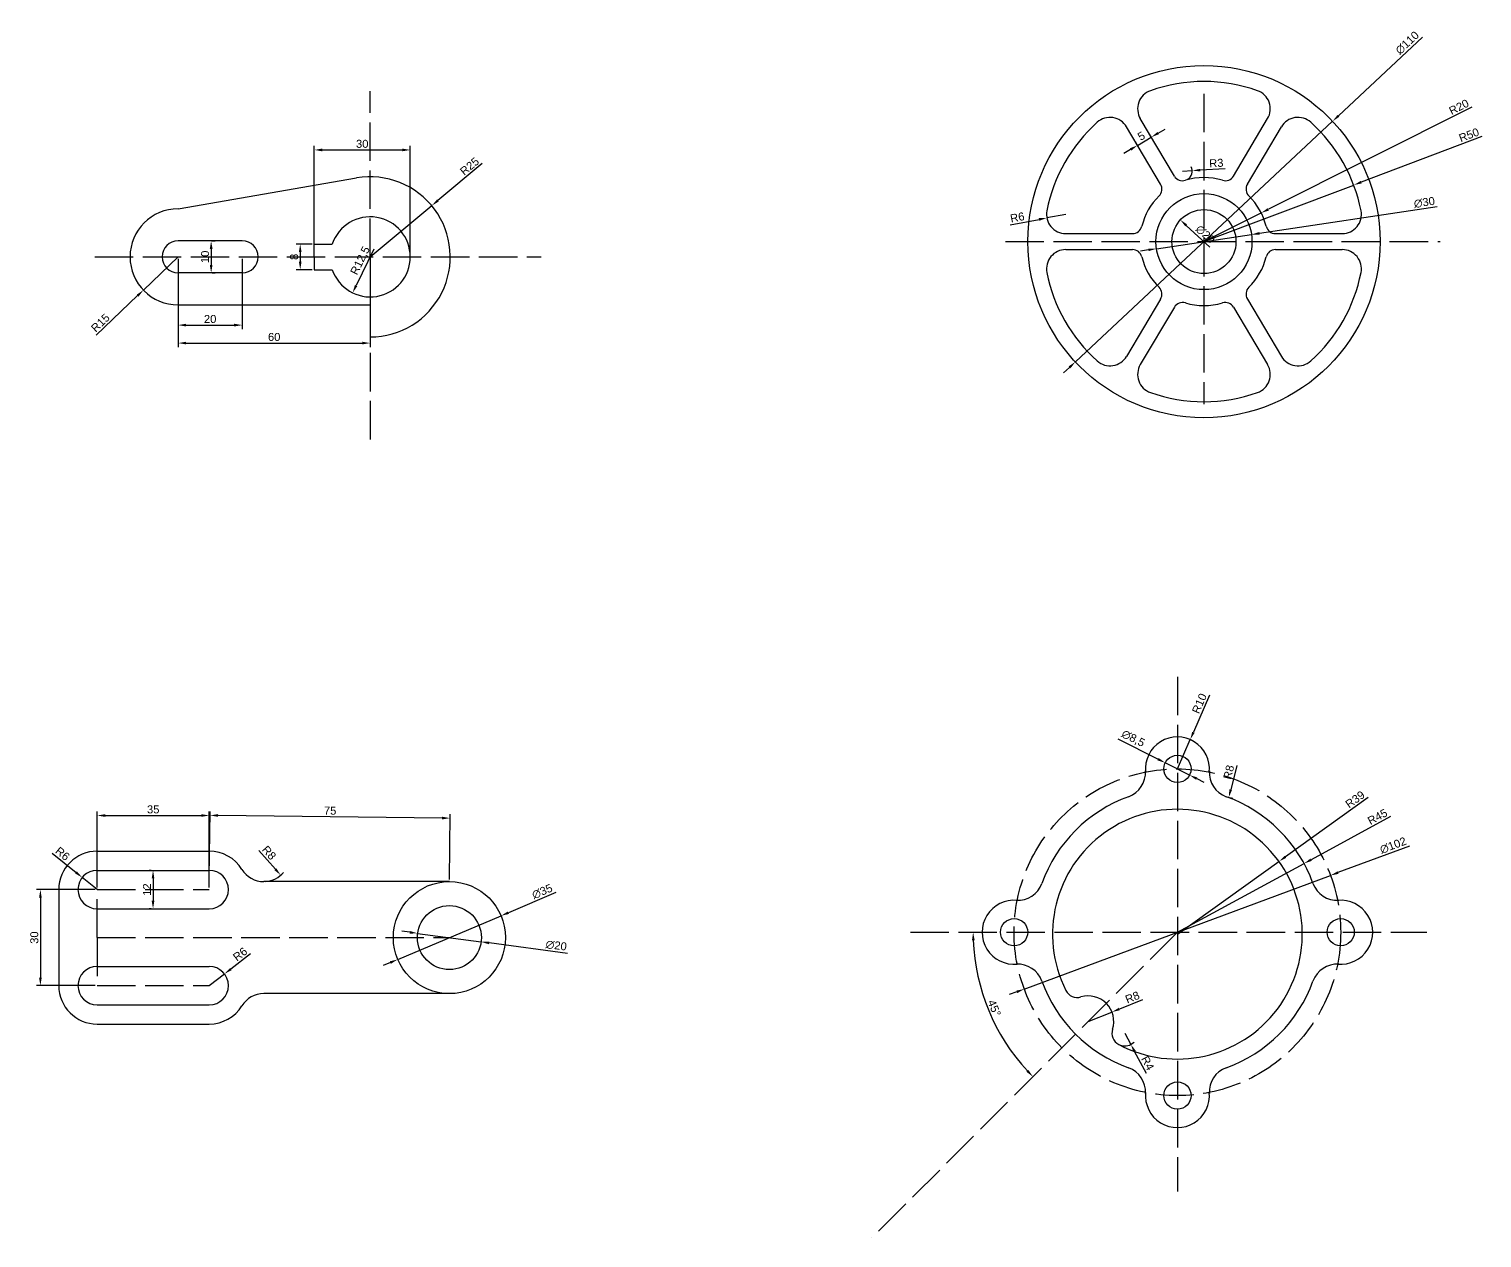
# Model space of a CAD drawing. Header units: millimetres. Extents: x 721 to 8170, y 1595 to 4606.
# Drawn here: x 2637.5 to 3091.3, y 1937.4 to 2314.9 of the extents above; entities that cross this region are included whole.
import ezdxf

# ---------------------------------------------------------------- set-up
doc = ezdxf.new("R2010")
doc.units = ezdxf.units.MM
doc.linetypes.add('ACAD_ISO02W100', pattern=[15, 12, -3])
doc.layers.get('0').update_dxf_attribs({"color": 255})
doc.layers.add('kesikli', color=50, linetype='ACAD_ISO02W100')
doc.styles.get("Standard").update_dxf_attribs({"font": 'arial.ttf'})
doc.dimstyles.new('ISO-25', dxfattribs={"dimtxt": 2.5, "dimasz": 2.5, "dimexe": 1.25, "dimexo": 0.625, "dimtad": 1, "dimtxsty": 'Standard', "dimcen": 2.5, "dimadec": 0, "dimazin": 0, "dimtfac": 1, "dimtmove": 0, "dimatfit": 3, "dimfxl": 1, "dimarcsym": 0})

# ---------------------------------------------------------------- blocks, each defined once
blk = doc.blocks.new('*D149')
at = {"color": 0, "lineweight": -2, "transparency": 16777216}
for p, q in [((2779.11, 2272.91), (2765.23, 2261.36)), ((2744.1, 2243.77), (2763.31, 2259.76))]:
    blk.add_line(p, q, dxfattribs=at)
at = {"color": 0, "transparency": 16777216}
blk.add_solid([(2764.97, 2261.68), (2765.5, 2261.04), (2763.31, 2259.76)], dxfattribs=at)
at = {"layer": 'Defpoints', "color": 0, "transparency": 16777216}
for p in [(2763.31, 2259.76), (2744.1, 2243.77)]:
    blk.add_point(p, dxfattribs=at)
at = {"color": 0, "transparency": 16777216, "insert": (2775.11, 2272.06), "char_height": 2.5, "attachment_point": 5, "rotation": 39.7723}
blk.add_mtext('R25', dxfattribs=at)
blk = doc.blocks.new('*D150')
at = {"color": 0, "lineweight": -2, "transparency": 16777216}
for p, q in [((2726.6, 2244.37), (2726.6, 2278.41)), ((2756.6, 2244.41), (2756.6, 2278.41)), ((2729.1, 2277.16), (2754.1, 2277.16))]:
    blk.add_line(p, q, dxfattribs=at)
at = {"color": 0, "transparency": 16777216}
for points in [[(2729.1, 2277.58), (2729.1, 2276.74), (2726.6, 2277.16)], [(2754.1, 2277.58), (2754.1, 2276.74), (2756.6, 2277.16)]]:
    blk.add_solid(points, dxfattribs=at)
at = {"layer": 'Defpoints', "color": 0, "transparency": 16777216}
for p in [(2756.6, 2277.16), (2726.6, 2243.75), (2756.6, 2243.79)]:
    blk.add_point(p, dxfattribs=at)
at = {"color": 0, "transparency": 16777216, "insert": (2741.6, 2279.06), "char_height": 2.5, "attachment_point": 5}
blk.add_mtext('30', dxfattribs=at)
blk = doc.blocks.new('*D151')
at = {"color": 0, "lineweight": -2, "transparency": 16777216}
for p, q in [((2684.1, 2243.77), (2673.26, 2233.4)), ((2658.52, 2219.3), (2671.45, 2231.67))]:
    blk.add_line(p, q, dxfattribs=at)
at = {"color": 0, "transparency": 16777216}
blk.add_solid([(2671.16, 2231.97), (2671.74, 2231.37), (2673.26, 2233.4)], dxfattribs=at)
at = {"layer": 'Defpoints', "color": 0, "transparency": 16777216}
for p in [(2684.1, 2243.77), (2673.26, 2233.4)]:
    blk.add_point(p, dxfattribs=at)
at = {"color": 0, "transparency": 16777216, "insert": (2659.82, 2223.18), "char_height": 2.5, "attachment_point": 5, "rotation": 43.7325}
blk.add_mtext('R15', dxfattribs=at)
blk = doc.blocks.new('*D152')
at = {"color": 0, "lineweight": -2, "transparency": 16777216}
for p, q in [((2694.42, 2246.27), (2694.42, 2241.27)), ((2694.72, 2248.77), (2695.67, 2248.77)), ((2694.72, 2238.77), (2695.67, 2238.77))]:
    blk.add_line(p, q, dxfattribs=at)
at = {"color": 0, "transparency": 16777216}
for points in [[(2694, 2246.27), (2694.84, 2246.27), (2694.42, 2248.77)], [(2694, 2241.27), (2694.84, 2241.27), (2694.42, 2238.77)]]:
    blk.add_solid(points, dxfattribs=at)
at = {"layer": 'Defpoints', "color": 0, "transparency": 16777216}
for p in [(2694.1, 2248.77), (2694.1, 2238.77), (2694.42, 2238.77)]:
    blk.add_point(p, dxfattribs=at)
at = {"color": 0, "transparency": 16777216, "insert": (2692.52, 2243.77), "char_height": 2.5, "attachment_point": 5, "rotation": 90}
blk.add_mtext('10', dxfattribs=at)
blk = doc.blocks.new('*D153')
at = {"color": 0, "lineweight": -2, "transparency": 16777216}
blk.add_line((2745.27, 2246.15), (2739.69, 2234.79), dxfattribs=at)
at = {"color": 0, "transparency": 16777216}
blk.add_solid([(2739.32, 2234.98), (2740.06, 2234.61), (2738.59, 2232.55)], dxfattribs=at)
at = {"layer": 'Defpoints', "color": 0, "transparency": 16777216}
for p in [(2744.1, 2243.77), (2738.59, 2232.55)]:
    blk.add_point(p, dxfattribs=at)
at = {"color": 0, "transparency": 16777216, "insert": (2741.12, 2242.53), "char_height": 2.5, "attachment_point": 5, "rotation": 63.8486}
blk.add_mtext('R12,5', dxfattribs=at)
blk = doc.blocks.new('*D154')
at = {"color": 0, "lineweight": -2, "transparency": 16777216}
for p, q in [((2725.97, 2247.77), (2720.98, 2247.77)), ((2722.23, 2245.27), (2722.23, 2242.27)), ((2725.97, 2239.77), (2720.98, 2239.77))]:
    blk.add_line(p, q, dxfattribs=at)
at = {"color": 0, "transparency": 16777216}
for points in [[(2721.82, 2245.27), (2722.65, 2245.27), (2722.23, 2247.77)], [(2721.82, 2242.27), (2722.65, 2242.27), (2722.23, 2239.77)]]:
    blk.add_solid(points, dxfattribs=at)
at = {"layer": 'Defpoints', "color": 0, "transparency": 16777216}
for p in [(2726.6, 2247.77), (2722.23, 2239.77), (2726.6, 2239.77)]:
    blk.add_point(p, dxfattribs=at)
at = {"color": 0, "transparency": 16777216, "insert": (2720.33, 2243.77), "char_height": 2.5, "attachment_point": 5, "rotation": 90}
blk.add_mtext('8', dxfattribs=at)
blk = doc.blocks.new('*D155')
at = {"color": 0, "lineweight": -2, "transparency": 16777216}
for p, q in [((2684.1, 2243.15), (2684.1, 2221.21)), ((2704.1, 2243.15), (2704.1, 2221.21)), ((2686.6, 2222.46), (2701.6, 2222.46))]:
    blk.add_line(p, q, dxfattribs=at)
at = {"color": 0, "transparency": 16777216}
for points in [[(2686.6, 2222.88), (2686.6, 2222.04), (2684.1, 2222.46)], [(2701.6, 2222.88), (2701.6, 2222.04), (2704.1, 2222.46)]]:
    blk.add_solid(points, dxfattribs=at)
at = {"layer": 'Defpoints', "color": 0, "transparency": 16777216}
for p in [(2684.1, 2243.77), (2704.1, 2243.77), (2704.1, 2222.46)]:
    blk.add_point(p, dxfattribs=at)
at = {"color": 0, "transparency": 16777216, "insert": (2694.1, 2224.36), "char_height": 2.5, "attachment_point": 5}
blk.add_mtext('20', dxfattribs=at)
blk = doc.blocks.new('*D156')
at = {"color": 0, "lineweight": -2, "transparency": 16777216}
for p, q in [((2684.1, 2243.15), (2684.1, 2215.6)), ((2744.1, 2243.15), (2744.1, 2215.6)), ((2686.6, 2216.85), (2741.6, 2216.85))]:
    blk.add_line(p, q, dxfattribs=at)
at = {"color": 0, "transparency": 16777216}
for points in [[(2686.6, 2217.27), (2686.6, 2216.44), (2684.1, 2216.85)], [(2741.6, 2217.27), (2741.6, 2216.44), (2744.1, 2216.85)]]:
    blk.add_solid(points, dxfattribs=at)
at = {"layer": 'Defpoints', "color": 0, "transparency": 16777216}
for p in [(2684.1, 2243.77), (2744.1, 2243.77), (2744.1, 2216.85)]:
    blk.add_point(p, dxfattribs=at)
at = {"color": 0, "transparency": 16777216, "insert": (2714.1, 2218.75), "char_height": 2.5, "attachment_point": 5}
blk.add_mtext('60', dxfattribs=at)
blk = doc.blocks.new('*D157')
at = {"color": 0, "lineweight": -2, "transparency": 16777216}
for p, q in [((3072.79, 2312.41), (3046.49, 2287.81)), ((2964.32, 2210.97), (3044.66, 2286.1)), ((2962.5, 2209.26), (2960.67, 2207.55))]:
    blk.add_line(p, q, dxfattribs=at)
at = {"color": 0, "transparency": 16777216}
for points in [[(3046.2, 2288.11), (3046.77, 2287.51), (3044.66, 2286.1)], [(2962.21, 2209.56), (2962.78, 2208.95), (2964.32, 2210.97)]]:
    blk.add_solid(points, dxfattribs=at)
at = {"layer": 'Defpoints', "color": 0, "transparency": 16777216}
for p in [(3044.66, 2286.1), (2964.32, 2210.97)]:
    blk.add_point(p, dxfattribs=at)
at = {"color": 0, "transparency": 16777216, "insert": (3067.98, 2310.61), "char_height": 2.5, "attachment_point": 5, "rotation": 43.0831}
blk.add_mtext('∅110', dxfattribs=at)
blk = doc.blocks.new('*D158')
at = {"color": 0, "lineweight": -2, "transparency": 16777216}
for p, q in [((3077.34, 2259.36), (3021.8, 2251.11)), ((2989.65, 2246.33), (3019.33, 2250.74)), ((2987.18, 2245.96), (2984.71, 2245.59))]:
    blk.add_line(p, q, dxfattribs=at)
at = {"color": 0, "transparency": 16777216}
for points in [[(3021.74, 2251.52), (3021.86, 2250.69), (3019.33, 2250.74)], [(2987.12, 2246.37), (2987.24, 2245.55), (2989.65, 2246.33)]]:
    blk.add_solid(points, dxfattribs=at)
at = {"layer": 'Defpoints', "color": 0, "transparency": 16777216}
for p in [(3019.33, 2250.74), (2989.65, 2246.33)]:
    blk.add_point(p, dxfattribs=at)
at = {"color": 0, "transparency": 16777216, "insert": (3073.32, 2260.76), "char_height": 2.5, "attachment_point": 5, "rotation": 8.4525}
blk.add_mtext('∅30', dxfattribs=at)
blk = doc.blocks.new('*D159')
at = {"color": 0, "lineweight": -2, "transparency": 16777216}
for p, q in [((3091.31, 2281.33), (3053.61, 2267.09)), ((3004.49, 2248.53), (3051.27, 2266.2))]:
    blk.add_line(p, q, dxfattribs=at)
at = {"color": 0, "transparency": 16777216}
blk.add_solid([(3053.46, 2267.48), (3053.75, 2266.7), (3051.27, 2266.2)], dxfattribs=at)
at = {"layer": 'Defpoints', "color": 0, "transparency": 16777216}
for p in [(3051.27, 2266.2), (3004.49, 2248.53)]:
    blk.add_point(p, dxfattribs=at)
at = {"color": 0, "transparency": 16777216, "insert": (3087.26, 2281.83), "char_height": 2.5, "attachment_point": 5, "rotation": 20.6921}
blk.add_mtext('R50', dxfattribs=at)
blk = doc.blocks.new('*D160')
at = {"color": 0, "lineweight": -2, "transparency": 16777216}
for p, q in [((2990.19, 2282.42), (2992.34, 2283.7)), ((2983.81, 2278.49), (2983.11, 2279.67)), ((2983.74, 2278.6), (2988.04, 2281.15)), ((2988.11, 2281.04), (2987.41, 2282.22)), ((2981.59, 2277.32), (2979.44, 2276.04))]:
    blk.add_line(p, q, dxfattribs=at)
at = {"color": 0, "transparency": 16777216}
for points in [[(2989.98, 2282.78), (2990.41, 2282.07), (2988.04, 2281.15)], [(2981.38, 2277.68), (2981.81, 2276.96), (2983.74, 2278.6)]]:
    blk.add_solid(points, dxfattribs=at)
at = {"layer": 'Defpoints', "color": 0, "transparency": 16777216}
for p in [(2984.13, 2277.95), (2988.04, 2281.15), (2988.43, 2280.5)]:
    blk.add_point(p, dxfattribs=at)
at = {"color": 0, "transparency": 16777216, "insert": (2984.93, 2281.5), "char_height": 2.5, "attachment_point": 5, "rotation": 30.6873}
blk.add_mtext('5', dxfattribs=at)
blk = doc.blocks.new('*D161')
at = {"color": 0, "lineweight": -2, "transparency": 16777216}
for p, q in [((2997.82, 2270.55), (3000.82, 2270.72)), ((3011.08, 2271.3), (3003.32, 2270.86))]:
    blk.add_line(p, q, dxfattribs=at)
blk.add_arc((2997.82, 2270.55), 3, 298.7887, 27.1095, dxfattribs=at)
at = {"color": 0, "transparency": 16777216}
blk.add_solid([(3003.29, 2271.27), (3003.34, 2270.44), (3000.82, 2270.72)], dxfattribs=at)
at = {"layer": 'Defpoints', "color": 0, "transparency": 16777216}
for p in [(2997.82, 2270.55), (3000.82, 2270.72)]:
    blk.add_point(p, dxfattribs=at)
at = {"color": 0, "transparency": 16777216, "insert": (3008.34, 2273.05), "char_height": 2.5, "attachment_point": 5, "rotation": 3.2362}
blk.add_mtext('R3', dxfattribs=at)
blk = doc.blocks.new('*D162')
at = {"color": 0, "lineweight": -2, "transparency": 16777216}
for p, q in [((2943.96, 2253.75), (2952.97, 2255.46)), ((2961.32, 2257.03), (2955.42, 2255.92))]:
    blk.add_line(p, q, dxfattribs=at)
at = {"color": 0, "transparency": 16777216}
blk.add_solid([(2952.89, 2255.87), (2953.05, 2255.05), (2955.42, 2255.92)], dxfattribs=at)
at = {"layer": 'Defpoints', "color": 0, "transparency": 16777216}
for p in [(2955.42, 2255.92), (2961.32, 2257.03)]:
    blk.add_point(p, dxfattribs=at)
at = {"color": 0, "transparency": 16777216, "insert": (2946.2, 2256.11), "char_height": 2.5, "attachment_point": 5, "rotation": 10.7022}
blk.add_mtext('R6', dxfattribs=at)
blk = doc.blocks.new('*D163')
at = {"color": 0, "lineweight": -2, "transparency": 16777216}
blk.add_line((3006.37, 2246.82), (2998.96, 2253.6), dxfattribs=at)
at = {"color": 0, "transparency": 16777216}
blk.add_solid([(2999.24, 2253.91), (2998.68, 2253.29), (2997.12, 2255.29)], dxfattribs=at)
at = {"layer": 'Defpoints', "color": 0, "transparency": 16777216}
for p in [(2997.12, 2255.29), (3011.86, 2241.78)]:
    blk.add_point(p, dxfattribs=at)
at = {"color": 0, "transparency": 16777216, "insert": (3004.92, 2250.82), "char_height": 2.5, "attachment_point": 5, "rotation": 317.4985}
blk.add_mtext('∅20', dxfattribs=at)
blk = doc.blocks.new('*D164')
at = {"color": 0, "lineweight": -2, "transparency": 16777216}
for p, q in [((3088.18, 2290.48), (3024.61, 2258.62)), ((3004.49, 2248.53), (3022.37, 2257.5))]:
    blk.add_line(p, q, dxfattribs=at)
at = {"color": 0, "transparency": 16777216}
blk.add_solid([(3024.42, 2258.99), (3024.79, 2258.24), (3022.37, 2257.5)], dxfattribs=at)
at = {"layer": 'Defpoints', "color": 0, "transparency": 16777216}
for p in [(3022.37, 2257.5), (3004.49, 2248.53)]:
    blk.add_point(p, dxfattribs=at)
at = {"color": 0, "transparency": 16777216, "insert": (3084.11, 2290.57), "char_height": 2.5, "attachment_point": 5, "rotation": 26.6218}
blk.add_mtext('R20', dxfattribs=at)
blk = doc.blocks.new('*D165')
at = {"color": 0, "lineweight": -2, "transparency": 16777216}
for p, q in [((2802.07, 2045.23), (2787.25, 2038.97)), ((2752.7, 2024.38), (2784.95, 2038)), ((2750.4, 2023.41), (2748.1, 2022.44))]:
    blk.add_line(p, q, dxfattribs=at)
at = {"color": 0, "transparency": 16777216}
for points in [[(2787.09, 2039.35), (2787.41, 2038.58), (2784.95, 2038)], [(2750.24, 2023.79), (2750.56, 2023.03), (2752.7, 2024.38)]]:
    blk.add_solid(points, dxfattribs=at)
at = {"layer": 'Defpoints', "color": 0, "transparency": 16777216}
for p in [(2784.95, 2038), (2752.7, 2024.38)]:
    blk.add_point(p, dxfattribs=at)
at = {"color": 0, "transparency": 16777216, "insert": (2797.82, 2045.57), "char_height": 2.5, "attachment_point": 5, "rotation": 22.8894}
blk.add_mtext('∅35', dxfattribs=at)
blk = doc.blocks.new('*D166')
at = {"color": 0, "lineweight": -2, "transparency": 16777216}
for p, q in [((2756.43, 2032.85), (2753.96, 2033.18)), ((2758.91, 2032.52), (2778.74, 2029.86)), ((2805.67, 2026.26), (2781.21, 2029.53))]:
    blk.add_line(p, q, dxfattribs=at)
at = {"color": 0, "transparency": 16777216}
for points in [[(2756.49, 2033.26), (2756.38, 2032.44), (2758.91, 2032.52)], [(2781.27, 2029.94), (2781.16, 2029.12), (2778.74, 2029.86)]]:
    blk.add_solid(points, dxfattribs=at)
at = {"layer": 'Defpoints', "color": 0, "transparency": 16777216}
for p in [(2758.91, 2032.52), (2778.74, 2029.86)]:
    blk.add_point(p, dxfattribs=at)
at = {"color": 0, "transparency": 16777216, "insert": (2802.19, 2028.71), "char_height": 2.5, "attachment_point": 5, "rotation": 352.3727}
blk.add_mtext('∅20', dxfattribs=at)
blk = doc.blocks.new('*D167')
at = {"color": 0, "lineweight": -2, "transparency": 16777216}
for p, q in [((2693.84, 2050.18), (2694.07, 2070.61)), ((2766.55, 2068.52), (2696.56, 2069.33)), ((2768.83, 2049.31), (2769.07, 2069.75))]:
    blk.add_line(p, q, dxfattribs=at)
at = {"color": 0, "transparency": 16777216}
for points in [[(2696.56, 2069.75), (2696.55, 2068.91), (2694.06, 2069.36)], [(2766.56, 2068.94), (2766.55, 2068.11), (2769.05, 2068.5)]]:
    blk.add_solid(points, dxfattribs=at)
at = {"layer": 'Defpoints', "color": 0, "transparency": 16777216}
for p in [(2694.06, 2069.36), (2693.83, 2049.55), (2768.82, 2048.69)]:
    blk.add_point(p, dxfattribs=at)
at = {"color": 0, "transparency": 16777216, "insert": (2731.58, 2070.82), "char_height": 2.5, "attachment_point": 5, "rotation": 359.3392}
blk.add_mtext('75', dxfattribs=at)
blk = doc.blocks.new('*D168')
at = {"color": 0, "lineweight": -2, "transparency": 16777216}
for p, q in [((2658.82, 2046.81), (2658.82, 2070.57)), ((2661.32, 2069.32), (2691.32, 2069.32)), ((2693.82, 2046.81), (2693.82, 2070.57))]:
    blk.add_line(p, q, dxfattribs=at)
at = {"color": 0, "transparency": 16777216}
for points in [[(2661.32, 2069.74), (2661.32, 2068.9), (2658.82, 2069.32)], [(2691.32, 2069.74), (2691.32, 2068.9), (2693.82, 2069.32)]]:
    blk.add_solid(points, dxfattribs=at)
at = {"layer": 'Defpoints', "color": 0, "transparency": 16777216}
for p in [(2693.82, 2069.32), (2658.82, 2046.19), (2693.82, 2046.19)]:
    blk.add_point(p, dxfattribs=at)
at = {"color": 0, "transparency": 16777216, "insert": (2676.32, 2071.22), "char_height": 2.5, "attachment_point": 5}
blk.add_mtext('35', dxfattribs=at)
blk = doc.blocks.new('*D169')
at = {"color": 0, "lineweight": -2, "transparency": 16777216}
for p, q in [((2675.7, 2052.19), (2675.02, 2052.19)), ((2676.27, 2049.69), (2676.27, 2042.69)), ((2675.7, 2040.19), (2675.02, 2040.19))]:
    blk.add_line(p, q, dxfattribs=at)
at = {"color": 0, "transparency": 16777216}
for points in [[(2675.85, 2049.69), (2676.68, 2049.69), (2676.27, 2052.19)], [(2675.85, 2042.69), (2676.68, 2042.69), (2676.27, 2040.19)]]:
    blk.add_solid(points, dxfattribs=at)
at = {"layer": 'Defpoints', "color": 0, "transparency": 16777216}
for p in [(2676.32, 2052.19), (2676.27, 2040.19), (2676.32, 2040.19)]:
    blk.add_point(p, dxfattribs=at)
at = {"color": 0, "transparency": 16777216, "insert": (2674.39, 2046.19), "char_height": 2.5, "attachment_point": 5, "rotation": 90}
blk.add_mtext('12', dxfattribs=at)
blk = doc.blocks.new('*D170')
at = {"color": 0, "lineweight": -2, "transparency": 16777216}
blk.add_line((2709.34, 2058.41), (2714.48, 2052.56), dxfattribs=at)
blk.add_arc((2710.85, 2056.69), 8, 274.4762, 320.2434, dxfattribs=at)
at = {"color": 0, "transparency": 16777216}
blk.add_solid([(2714.79, 2052.83), (2714.16, 2052.28), (2716.13, 2050.68)], dxfattribs=at)
at = {"layer": 'Defpoints', "color": 0, "transparency": 16777216}
for p in [(2710.85, 2056.69), (2716.13, 2050.68)]:
    blk.add_point(p, dxfattribs=at)
at = {"color": 0, "transparency": 16777216, "insert": (2712.51, 2057.68), "char_height": 2.5, "attachment_point": 5, "rotation": 311.2909}
blk.add_mtext('R8', dxfattribs=at)
blk = doc.blocks.new('*D171')
at = {"color": 0, "lineweight": -2, "transparency": 16777216}
for p, q in [((2706.73, 2026.12), (2700.56, 2021.37)), ((2693.82, 2016.19), (2698.58, 2019.85))]:
    blk.add_line(p, q, dxfattribs=at)
at = {"color": 0, "transparency": 16777216}
blk.add_solid([(2700.31, 2021.7), (2700.81, 2021.04), (2698.58, 2019.85)], dxfattribs=at)
at = {"layer": 'Defpoints', "color": 0, "transparency": 16777216}
for p in [(2698.58, 2019.85), (2693.82, 2016.19)]:
    blk.add_point(p, dxfattribs=at)
at = {"color": 0, "transparency": 16777216, "insert": (2703.47, 2026.02), "char_height": 2.5, "attachment_point": 5, "rotation": 37.5811}
blk.add_mtext('R6', dxfattribs=at)
blk = doc.blocks.new('*D172')
at = {"color": 0, "lineweight": -2, "transparency": 16777216}
for p, q in [((2658.2, 2046.19), (2639.84, 2046.19)), ((2641.09, 2043.69), (2641.09, 2018.69)), ((2658.2, 2016.19), (2639.84, 2016.19))]:
    blk.add_line(p, q, dxfattribs=at)
at = {"color": 0, "transparency": 16777216}
for points in [[(2640.67, 2043.69), (2641.5, 2043.69), (2641.09, 2046.19)], [(2640.67, 2018.69), (2641.5, 2018.69), (2641.09, 2016.19)]]:
    blk.add_solid(points, dxfattribs=at)
at = {"layer": 'Defpoints', "color": 0, "transparency": 16777216}
for p in [(2658.82, 2046.19), (2641.09, 2016.19), (2658.82, 2016.19)]:
    blk.add_point(p, dxfattribs=at)
at = {"color": 0, "transparency": 16777216, "insert": (2639.19, 2031.19), "char_height": 2.5, "attachment_point": 5, "rotation": 90}
blk.add_mtext('30', dxfattribs=at)
blk = doc.blocks.new('*D173')
at = {"color": 0, "lineweight": -2, "transparency": 16777216}
for p, q in [((2644.76, 2057.56), (2652.21, 2051.53)), ((2658.82, 2046.19), (2654.16, 2049.96))]:
    blk.add_line(p, q, dxfattribs=at)
at = {"color": 0, "transparency": 16777216}
blk.add_solid([(2652.47, 2051.86), (2651.95, 2051.21), (2654.16, 2049.96)], dxfattribs=at)
at = {"layer": 'Defpoints', "color": 0, "transparency": 16777216}
for p in [(2654.16, 2049.96), (2658.82, 2046.19)]:
    blk.add_point(p, dxfattribs=at)
at = {"color": 0, "transparency": 16777216, "insert": (2648, 2057.38), "char_height": 2.5, "attachment_point": 5, "rotation": 321.0591}
blk.add_mtext('R6', dxfattribs=at)
blk = doc.blocks.new('*D174')
at = {"color": 0, "lineweight": -2, "transparency": 16777216}
for p, q in [((2977.55, 2093.25), (2990.17, 2086.9)), ((2999.99, 2081.95), (2992.4, 2085.78)), ((3002.22, 2080.83), (3004.46, 2079.71))]:
    blk.add_line(p, q, dxfattribs=at)
at = {"color": 0, "transparency": 16777216}
for points in [[(2990.35, 2087.27), (2989.98, 2086.53), (2992.4, 2085.78)], [(3002.41, 2081.2), (3002.04, 2080.46), (2999.99, 2081.95)]]:
    blk.add_solid(points, dxfattribs=at)
at = {"layer": 'Defpoints', "color": 0, "transparency": 16777216}
for p in [(2992.4, 2085.78), (2999.99, 2081.95)]:
    blk.add_point(p, dxfattribs=at)
at = {"color": 0, "transparency": 16777216, "insert": (2982.34, 2093.27), "char_height": 2.5, "attachment_point": 5, "rotation": 333.2717}
blk.add_mtext('∅8,5', dxfattribs=at)
blk = doc.blocks.new('*D175')
at = {"color": 0, "lineweight": -2, "transparency": 16777216}
for p, q in [((3006.24, 2106.86), (3001.2, 2095.32)), ((2996.19, 2083.87), (3000.2, 2093.03))]:
    blk.add_line(p, q, dxfattribs=at)
at = {"color": 0, "transparency": 16777216}
blk.add_solid([(3000.82, 2095.49), (3001.58, 2095.15), (3000.2, 2093.03)], dxfattribs=at)
at = {"layer": 'Defpoints', "color": 0, "transparency": 16777216}
for p in [(3000.2, 2093.03), (2996.19, 2083.87)]:
    blk.add_point(p, dxfattribs=at)
at = {"color": 0, "transparency": 16777216, "insert": (3003.06, 2104.31), "char_height": 2.5, "attachment_point": 5, "rotation": 66.3888}
blk.add_mtext('R10', dxfattribs=at)
blk = doc.blocks.new('*D176')
at = {"color": 0, "lineweight": -2, "transparency": 16777216}
blk.add_line((3014.71, 2084.95), (3012.84, 2077.39), dxfattribs=at)
blk.add_arc((3014.16, 2082.73), 8, 254.6637, 265.0307, dxfattribs=at)
at = {"color": 0, "transparency": 16777216}
blk.add_solid([(3012.43, 2077.49), (3013.24, 2077.29), (3012.23, 2074.96)], dxfattribs=at)
at = {"layer": 'Defpoints', "color": 0, "transparency": 16777216}
for p in [(3014.16, 2082.73), (3012.23, 2074.96)]:
    blk.add_point(p, dxfattribs=at)
at = {"color": 0, "transparency": 16777216, "insert": (3012.23, 2082.84), "char_height": 2.5, "attachment_point": 5, "rotation": 76.0782}
blk.add_mtext('R8', dxfattribs=at)
blk = doc.blocks.new('*D177')
at = {"color": 0, "lineweight": -2, "transparency": 16777216}
for p, q in [((2985.3, 2011.78), (2978.07, 2008.89)), ((2968.32, 2004.99), (2975.75, 2007.96))]:
    blk.add_line(p, q, dxfattribs=at)
at = {"color": 0, "transparency": 16777216}
blk.add_solid([(2977.91, 2009.27), (2978.22, 2008.5), (2975.75, 2007.96)], dxfattribs=at)
at = {"layer": 'Defpoints', "color": 0, "transparency": 16777216}
for p in [(2975.75, 2007.96), (2968.32, 2004.99)]:
    blk.add_point(p, dxfattribs=at)
at = {"color": 0, "transparency": 16777216, "insert": (2982.14, 2012.56), "char_height": 2.5, "attachment_point": 5, "rotation": 21.793}
blk.add_mtext('R8', dxfattribs=at)
blk = doc.blocks.new('*D178')
at = {"color": 0, "lineweight": -2, "transparency": 16777216}
for p, q in [((2979.76, 2001.36), (2981.65, 1997.84)), ((2986.53, 1988.8), (2982.84, 1995.64))]:
    blk.add_line(p, q, dxfattribs=at)
blk.add_arc((2979.76, 2001.36), 4, 250.9421, 316.2126, dxfattribs=at)
at = {"color": 0, "transparency": 16777216}
blk.add_solid([(2983.21, 1995.84), (2982.47, 1995.44), (2981.65, 1997.84)], dxfattribs=at)
at = {"layer": 'Defpoints', "color": 0, "transparency": 16777216}
for p in [(2979.76, 2001.36), (2981.65, 1997.84)]:
    blk.add_point(p, dxfattribs=at)
at = {"color": 0, "transparency": 16777216, "insert": (2986.93, 1992.01), "char_height": 2.5, "attachment_point": 5, "rotation": 298.3077}
blk.add_mtext('R4', dxfattribs=at)
blk = doc.blocks.new('*D179')
at = {"color": 0, "lineweight": -2, "transparency": 16777216}
for p, q in [((3055.73, 2074.91), (3029.93, 2056.43)), ((2996.19, 2032.26), (3027.9, 2054.98))]:
    blk.add_line(p, q, dxfattribs=at)
at = {"color": 0, "transparency": 16777216}
blk.add_solid([(3029.69, 2056.77), (3030.17, 2056.09), (3027.9, 2054.98)], dxfattribs=at)
at = {"layer": 'Defpoints', "color": 0, "transparency": 16777216}
for p in [(3027.9, 2054.98), (2996.19, 2032.26)]:
    blk.add_point(p, dxfattribs=at)
at = {"color": 0, "transparency": 16777216, "insert": (3051.68, 2074.35), "char_height": 2.5, "attachment_point": 5, "rotation": 35.6153}
blk.add_mtext('R39', dxfattribs=at)
blk = doc.blocks.new('*D180')
at = {"color": 0, "lineweight": -2, "transparency": 16777216}
for p, q in [((3062.78, 2068.98), (3037.95, 2055.51)), ((2996.19, 2032.87), (3035.75, 2054.32))]:
    blk.add_line(p, q, dxfattribs=at)
at = {"color": 0, "transparency": 16777216}
blk.add_solid([(3037.75, 2055.88), (3038.15, 2055.15), (3035.75, 2054.32)], dxfattribs=at)
at = {"layer": 'Defpoints', "color": 0, "transparency": 16777216}
for p in [(3035.75, 2054.32), (2996.19, 2032.87)]:
    blk.add_point(p, dxfattribs=at)
at = {"color": 0, "transparency": 16777216, "insert": (3058.69, 2068.92), "char_height": 2.5, "attachment_point": 5, "rotation": 28.4768}
blk.add_mtext('R45', dxfattribs=at)
blk = doc.blocks.new('*D181')
at = {"color": 0, "lineweight": -2, "transparency": 16777216}
for p, q in [((3068.69, 2059.78), (3046.35, 2051.48)), ((2948.38, 2015.12), (3044.01, 2050.61)), ((2946.04, 2014.25), (2943.7, 2013.38))]:
    blk.add_line(p, q, dxfattribs=at)
at = {"color": 0, "transparency": 16777216}
for points in [[(3046.21, 2051.87), (3046.5, 2051.09), (3044.01, 2050.61)], [(2945.89, 2014.64), (2946.18, 2013.86), (2948.38, 2015.12)]]:
    blk.add_solid(points, dxfattribs=at)
at = {"layer": 'Defpoints', "color": 0, "transparency": 16777216}
for p in [(3044.01, 2050.61), (2948.38, 2015.12)]:
    blk.add_point(p, dxfattribs=at)
at = {"color": 0, "transparency": 16777216, "insert": (3063.57, 2059.98), "char_height": 2.5, "attachment_point": 5, "rotation": 20.3649}
blk.add_mtext('∅102', dxfattribs=at)
blk = doc.blocks.new('*D182')
at = {"color": 0, "lineweight": -2, "transparency": 16777216}
blk.add_arc((2996.19, 2032.87), 63.79, 182.2456, 222.7544, dxfattribs=at)
at = {"color": 0, "transparency": 16777216}
for points in [[(2932.04, 2030.36), (2932.87, 2030.37), (2932.4, 2032.87)], [(2949.66, 1989.85), (2949.05, 1989.27), (2951.09, 1987.76)]]:
    blk.add_solid(points, dxfattribs=at)
at = {"layer": 'Defpoints', "color": 0, "transparency": 16777216}
for p in [(2912.82, 2032.87), (2996.19, 2032.87), (3074.06, 2032.87), (2934.58, 2016.36), (2900.74, 1937.41)]:
    blk.add_point(p, dxfattribs=at)
at = {"color": 0, "transparency": 16777216, "insert": (2939.01, 2009.18), "char_height": 2.5, "attachment_point": 5, "rotation": 292.5}
blk.add_mtext('45°', dxfattribs=at)

msp = doc.modelspace()

# ---------------------------------------------------------------- linework, layer by layer
for p, q in [((2990.944, 2266.464), (2980.309, 2284.385)), ((2995.244, 2269.016), (2984.609, 2286.936)), ((3013.739, 2269.016), (3024.374, 2286.936)), ((3018.039, 2266.464), (3028.674, 2284.385)), ((2684.097, 2258.771), (2739.839, 2268.406)), ((2961.321, 2251.035), (2982.159, 2251.035)), ((3026.825, 2251.035), (3047.663, 2251.035)), ((2704.097, 2248.771), (2684.097, 2248.771)), ((2726.597, 2243.746), (2726.597, 2247.771)), ((2726.597, 2247.771), (2732.254, 2247.771)), ((2726.597, 2243.746), (2726.597, 2239.771)), ((2961.321, 2246.035), (2982.159, 2246.035)), ((3026.825, 2246.035), (3047.663, 2246.035)), ((2704.097, 2238.771), (2684.097, 2238.771)), ((2726.597, 2239.771), (2732.254, 2239.771)), ((2684.097, 2228.771), (2744.097, 2228.771)), ((2744.097, 2228.771), (2744.097, 2218.771)), ((2990.944, 2230.605), (2980.309, 2212.685)), ((2995.244, 2228.053), (2984.609, 2210.133)), ((3013.739, 2228.053), (3024.374, 2210.133)), ((3018.039, 2230.605), (3028.674, 2212.685)), ((2658.824, 2058.19), (2693.824, 2058.19)), ((2658.824, 2052.19), (2693.824, 2052.19)), ((2768.824, 2048.69), (2710.846, 2048.69)), ((2646.824, 2046.19), (2646.824, 2016.19)), ((2658.824, 2040.19), (2693.824, 2040.19)), ((2658.824, 2022.19), (2693.824, 2022.19)), ((2658.824, 2010.19), (2693.824, 2010.19)), ((2768.824, 2013.69), (2710.846, 2013.69)), ((2658.824, 2004.19), (2693.824, 2004.19))]:
    msp.add_line(p, q)
for centre, radius in [((3004.492, 2248.535), 55), ((3004.492, 2248.535), 15), ((3004.492, 2248.535), 10), ((2996.195, 2083.866), 4.25), ((2768.824, 2031.19), 17.5), ((2768.824, 2031.19), 10), ((2945.195, 2032.866), 4.25), ((3047.195, 2032.866), 4.25), ((2996.195, 1981.866), 4.25)]:
    msp.add_circle(centre, radius)
for centre, radius, start, end in [((3004.492, 2248.535), 50, 70.45126, 109.54874), ((2989.769, 2289.998), 6, 109.54874, 210.68727), ((3019.215, 2289.998), 6, 329.31273, 70.45126), ((2975.15, 2281.322), 6, 30.68727, 131.8258), ((3033.834, 2281.322), 6, 48.1742, 149.31273), ((3004.492, 2248.535), 50, 131.8258, 168.86147), ((3004.492, 2248.535), 50, 11.13853, 48.1742), ((2997.824, 2270.547), 3, 210.68727, 286.85205), ((3011.16, 2270.547), 3, 253.14795, 329.31273), ((2744.097, 2243.771), 25, 270, 99.80639), ((2988.364, 2264.933), 3, 314.5225, 30.68727), ((3004.492, 2248.535), 20, 73.14795, 106.85205), ((3020.619, 2264.933), 3, 149.31273, 225.4775), ((3004.492, 2248.535), 20, 134.5225, 166.16478), ((3004.492, 2248.535), 20, 13.83522, 45.4775), ((2684.097, 2243.771), 15, 90, 270), ((2744.097, 2243.771), 12.5, 198.66292, 161.33708), ((2961.321, 2257.035), 6, 168.86147, 270), ((3047.663, 2257.035), 6, 270, 11.13853), ((2982.159, 2254.035), 3, 270, 346.16478), ((3026.825, 2254.035), 3, 193.83522, 270), ((2684.097, 2243.771), 5, 90, 270), ((2704.097, 2243.771), 5, 270, 90), ((2961.321, 2240.035), 6, 90, 191.13853), ((2982.159, 2243.035), 3, 13.83522, 90), ((3004.492, 2248.535), 20, 193.83522, 225.4775), ((3004.492, 2248.535), 20, 314.5225, 346.16478), ((3026.825, 2243.035), 3, 90, 166.16478), ((3047.663, 2240.035), 6, 348.86147, 90), ((3004.492, 2248.535), 50, 191.13853, 228.1742), ((3004.492, 2248.535), 50, 311.8258, 348.86147), ((2988.364, 2232.136), 3, 329.31273, 45.4775), ((3020.619, 2232.136), 3, 134.5225, 210.68727), ((2997.824, 2226.522), 3, 73.14795, 149.31273), ((3004.492, 2248.535), 20, 253.14795, 286.85205), ((3011.16, 2226.522), 3, 30.68727, 106.85205), ((2975.15, 2215.747), 6, 228.1742, 329.31273), ((2989.769, 2207.071), 6, 149.31273, 250.45126), ((3019.215, 2207.071), 6, 289.54874, 30.68727), ((3033.834, 2215.747), 6, 210.68727, 311.8258), ((3004.492, 2248.535), 50, 250.45126, 289.54874), ((2996.195, 2083.866), 10, 354.37373, 185.62627), ((2978.231, 2082.728), 8, 289.81256, 3.62241), ((3014.159, 2082.728), 8, 176.37759, 250.18744), ((2996.195, 2032.866), 45, 109.81256, 160.18744), ((2996.195, 2032.866), 45, 19.81256, 70.18744), ((2996.195, 2032.264), 39, 241.98965, 206.76044), ((2658.824, 2046.19), 12, 90, 180), ((2693.824, 2046.19), 12, 31.66824, 90), ((2658.824, 2046.19), 6, 90, 270), ((2693.824, 2046.19), 6, 270, 90), ((2710.846, 2056.69), 8, 211.66824, 270), ((2946.332, 2050.83), 8, 266.37759, 340.18744), ((3046.058, 2050.83), 8, 199.81256, 273.62241), ((2945.195, 2032.866), 10, 84.37373, 275.62627), ((3047.195, 2032.866), 10, 264.37373, 95.62627), ((2658.824, 2016.19), 6, 90, 270), ((2693.824, 2016.19), 6, 270, 90), ((2946.332, 2014.902), 8, 19.81256, 93.62241), ((3046.058, 2014.902), 8, 86.37759, 160.18744), ((2658.824, 2016.19), 12, 180, 270), ((2996.195, 2032.866), 45, 199.81256, 250.18744), ((2996.195, 2032.866), 45, 289.81256, 340.18744), ((2710.846, 2005.69), 8, 90, 148.33176), ((2964.943, 2016.505), 4, 206.76044, 286.3352), ((2968.318, 2004.989), 8, 342.41489, 106.3352), ((2693.824, 2016.19), 12, 270, 328.33176), ((2979.758, 2001.364), 4, 162.41489, 241.98965), ((2978.231, 1983.003), 8, 356.37759, 70.18744), ((3014.159, 1983.003), 8, 109.81256, 183.62241), ((2996.195, 1981.866), 10, 174.37373, 5.62627)]:
    msp.add_arc(centre, radius, start, end)
at = {"layer": 'kesikli'}
for p, q in [((2744.097, 2243.771), (2744.097, 2295.519)), ((3004.492, 2294.662), (3004.492, 2197.768)), ((2942.48, 2248.535), (3078.25, 2248.535)), ((2658.055, 2243.771), (2797.475, 2243.771)), ((2744.097, 2243.771), (2744.097, 2186.759)), ((2996.195, 2112.664), (2996.195, 1951.864)), ((2658.824, 2031.19), (2658.824, 2046.19)), ((2658.824, 2046.19), (2693.824, 2046.19)), ((2996.195, 2032.866), (2900.735, 1937.406)), ((2912.818, 2032.866), (3074.063, 2032.866)), ((2658.824, 2031.19), (2768.824, 2031.19)), ((2658.824, 2031.19), (2658.824, 2016.19)), ((2658.824, 2031.19), (2658.824, 2016.19)), ((2658.824, 2016.19), (2693.824, 2016.19))]:
    msp.add_line(p, q, dxfattribs=at)
msp.add_circle((2996.195, 2032.866), 51, dxfattribs=at)

# ---------------------------------------------------------------- dimensions: what is measured, and where the dimension line sits
for p1, p2, picture, middle in [((2964.322, 2210.966), (3044.662, 2286.103), '*D157', (3069.323, 2309.167)), ((2989.655, 2246.33), (3019.329, 2250.74), '*D158', (3073.605, 2258.805)), ((3011.864, 2241.779), (2997.119, 2255.291), '*D163', (3003.586, 2249.365)), ((2999.991, 2081.954), (2992.399, 2085.777), '*D174', (2981.366, 2091.333)), ((2948.383, 2015.118), (3044.007, 2050.613), '*D181', (3064.256, 2058.13)), ((2752.702, 2024.383), (2784.946, 2037.996), '*D165', (2798.587, 2043.756)), ((2758.912, 2032.517), (2778.735, 2029.862), '*D166', (2801.927, 2026.757))]:
    dim = msp.add_diameter_dim_2p(p1=p1, p2=p2, dimstyle='ISO-25')
    dim.commit()
    dim.dimension.update_dxf_attribs({"geometry": picture, "text_midpoint": middle, "dimtype": 163})
for center, mpoint, picture, middle in [((3004.492, 2248.535), (3022.371, 2257.497), '*D164', (3084.96, 2288.868)), ((3004.492, 2248.535), (3051.266, 2266.202), '*D159', (3087.933, 2280.051)), ((2744.097, 2243.771), (2763.312, 2259.764), '*D149', (2776.324, 2270.595)), ((2961.321, 2257.035), (2955.425, 2255.92), '*D162', (2946.555, 2254.244)), ((2744.097, 2243.771), (2738.588, 2232.551), '*D153', (2743.029, 2241.597)), ((2684.097, 2243.771), (2673.258, 2233.402), '*D151', (2661.135, 2221.803)), ((2996.195, 2083.866), (3000.2, 2093.028), '*D175', (3004.8, 2103.551)), ((3014.159, 2082.728), (3012.234, 2074.963), '*D176', (3014.073, 2082.382)), ((2996.195, 2032.264), (3027.9, 2054.975), '*D179', (3052.792, 2072.806)), ((2996.195, 2032.866), (3035.75, 2054.322), '*D180', (3059.599, 2067.258)), ((2710.846, 2056.69), (2716.125, 2050.679), '*D170', (2711.081, 2056.422)), ((2658.824, 2046.19), (2654.157, 2049.961), '*D173', (2646.809, 2055.899))]:
    dim = msp.add_radius_dim(center=center, mpoint=mpoint, dimstyle='ISO-25')
    dim.commit()
    dim.dimension.update_dxf_attribs({"geometry": picture, "text_midpoint": middle, "dimtype": 164})
for p1, p2, distance, picture, middle in [((2984.127, 2277.952), (2988.426, 2280.504), 0.749, '*D160', (2984.926, 2281.503)), ((2768.824, 2048.69), (2693.829, 2049.555), -19.807, '*D167', (2731.577, 2070.824))]:
    dim = msp.add_aligned_dim(p1=p1, p2=p2, distance=distance, dimstyle='ISO-25')
    dim.commit()
    dim.dimension.update_dxf_attribs({"geometry": picture, "text_midpoint": middle})
for base, p1, p2, picture, middle in [((2756.597, 2277.159), (2726.597, 2243.746), (2756.597, 2243.789), '*D150', (2741.597, 2279.062)), ((2704.097, 2222.46), (2684.097, 2243.771), (2704.097, 2243.771), '*D155', (2694.097, 2224.361)), ((2744.097, 2216.852), (2684.097, 2243.771), (2744.097, 2243.771), '*D156', (2714.097, 2218.754)), ((2693.824, 2069.322), (2658.824, 2046.19), (2693.824, 2046.19), '*D168', (2676.324, 2071.224))]:
    dim = msp.add_linear_dim(base=base, p1=p1, p2=p2, dimstyle='ISO-25')
    dim.commit()
    dim.dimension.update_dxf_attribs({"geometry": picture, "text_midpoint": middle})
for center, mpoint, picture, middle in [((2997.824, 2270.547), (3000.819, 2270.716), '*D161', (3008.34, 2273.047)), ((2693.824, 2016.19), (2698.579, 2019.849), '*D171', (2703.474, 2026.015)), ((2968.318, 2004.989), (2975.747, 2007.959), '*D177', (2982.138, 2012.562)), ((2979.758, 2001.364), (2981.655, 1997.842), '*D178', (2986.926, 1992.009))]:
    dim = msp.add_radius_dim(center=center, mpoint=mpoint, dimstyle='ISO-25')
    dim.commit()
    dim.dimension.update_dxf_attribs({"geometry": picture, "text_midpoint": middle})
for base, p1, p2, picture, middle in [((2694.421, 2238.771), (2694.097, 2248.771), (2694.097, 2238.771), '*D152', (2692.52, 2243.771)), ((2722.233, 2239.771), (2726.597, 2247.771), (2726.597, 2239.771), '*D154', (2720.332, 2243.771)), ((2676.266, 2040.19), (2676.324, 2052.19), (2676.324, 2040.19), '*D169', (2674.386, 2046.19)), ((2641.087, 2016.19), (2658.824, 2046.19), (2658.824, 2016.19), '*D172', (2639.185, 2031.19))]:
    dim = msp.add_linear_dim(base=base, p1=p1, p2=p2, angle=90, dimstyle='ISO-25')
    dim.commit()
    dim.dimension.update_dxf_attribs({"geometry": picture, "text_midpoint": middle})
dim = msp.add_angular_dim_2l(base=(2934.577, 2016.355), line1=((2996.195, 2032.866), (2900.735, 1937.406)), line2=((2912.818, 2032.866), (3074.063, 2032.866)), dimstyle='ISO-25')
dim.commit()
dim.dimension.update_dxf_attribs({"geometry": '*D182', "text_midpoint": (2939.011, 2009.179)})

doc.saveas('drawing.dxf')
